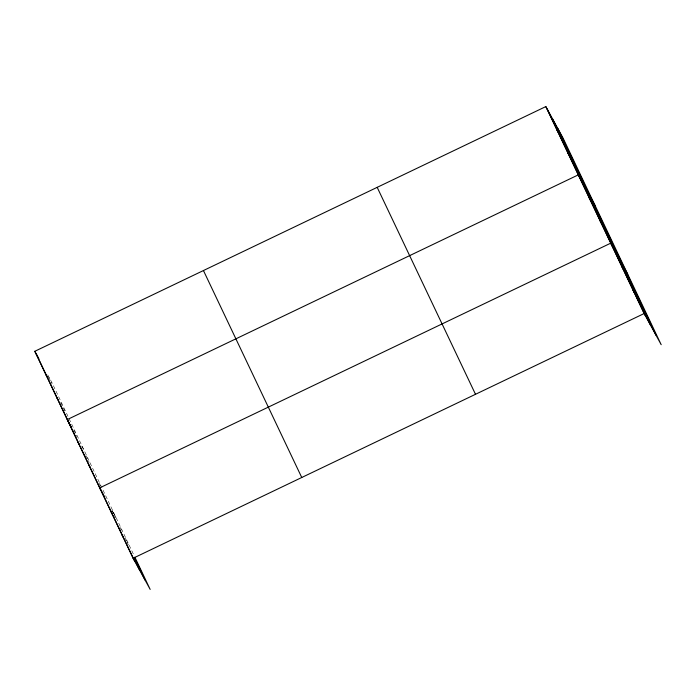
<?xml version="1.0" encoding="UTF-8"?>
<svg xmlns="http://www.w3.org/2000/svg" width="696" height="696" viewBox="0 0 696 696"><rect width="100%" height="100%" fill="white"/><g stroke="black" fill="none" stroke-linecap="round" stroke-linejoin="round"><path stroke-width="0.52" stroke-dasharray="3.48 2.61" d="M47.737 374.926L51.861 382.461L134.389 556.191M81.728 446.049L84.303 450.756M112.108 510.586L113.657 513.404M114.17 514.344L116.745 519.051M48.511 376.84L51.669 383.479M60.682 402.453L64.737 410.988M73.75 429.963L76.899 436.601M85.912 455.575L89.062 462.214M98.98 483.085L100.781 486.878M112.056 510.62L115.31 517.459M119.956 527.229L121.348 530.161M125.062 537.982L126.454 540.914M126.916 541.888L129.239 546.778"/><path stroke-width="1.04" d="M134.859 557.165L150.171 589.416L133.11 558.253L34.8 351.297L545.829 106.584L562.89 137.747L661.2 344.703L644.139 313.539L545.829 106.584M133.11 558.253L644.139 313.539M556.643 129.343L558.088 131.988M567.457 152.111L568.902 154.756M595.332 206.042L578.272 174.879L67.242 419.592L71.27 426.944M589.086 197.647L590.53 200.283M599.9 220.406L601.344 223.051M627.775 274.337L610.714 243.174L99.685 487.887L101.138 490.532L79.953 445.945M621.85 266.629L623.303 269.274M632.995 290.084L634.439 292.729M34.8 351.297L38.828 358.649M45.614 374.056L47.058 376.701M56.428 396.824L57.872 399.469M78.056 442.36L79.501 444.996L36.244 353.942M88.871 465.119L90.323 467.764M101.651 491.472L103.191 494.299M103.713 495.239L104.739 497.118M110.829 511.342L112.274 513.987M121.974 534.798L123.418 537.442M557.731 128.334L656.05 335.289M552.424 118.633L650.734 325.598M547.274 109.228L645.583 316.184M377.189 187.337L475.498 394.293M203.441 270.535L301.751 477.5M134.345 557.531L145.02 580.003M133.675 557.6L139.713 570.311M101.599 491.507L134.563 560.898"/></g></svg>
